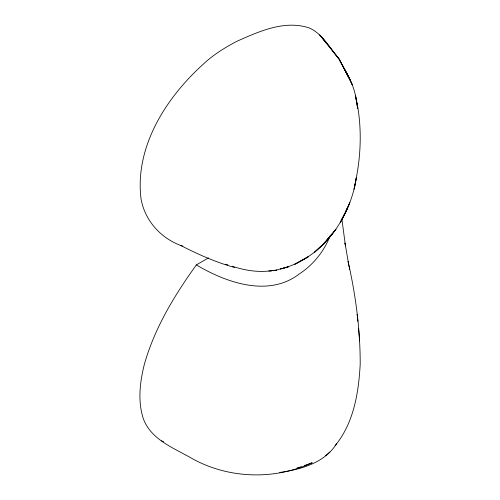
<?xml version="1.0" encoding="UTF-8"?>
<svg xmlns="http://www.w3.org/2000/svg" width="500" height="500" viewBox="0 0 500 500"><rect width="100%" height="100%" fill="white"/><g stroke="black" fill="none" stroke-linecap="round" stroke-linejoin="round"><path stroke-width="0.75" d="M330.387 235.194C324.387 250.975 313.406 264.744 299.262 273.981C268.412 297.631 226.225 282.638 196.35 264.919C174.312 295.544 154.306 328.475 144.156 365.112C139.881 382.606 137.625 401.356 143.369 418.8C151.231 440.062 174.419 448.212 192.519 458.775C228.956 478.831 274.462 480.181 312.181 462.744L304.25 465.594M336.587 443.663C324.625 463.006 300.931 469.387 279.725 472.469M335.125 445.688C353.762 422.956 358.638 392.894 360.188 364.406C360.306 329.819 355.744 295.338 348.113 261.637L349.669 269.331M325.581 455.769L329.844 452.075M196.35 264.919L208.525 257.887M299.925 467.144L301.369 466.625M284.894 267.781L280.462 268.975C321.944 258.831 350.213 218.469 356.331 177.719C361.544 150.562 361.763 122.387 355.456 95.388C352.663 82.2 345.3 70.7 339.031 58.969C329.844 48.225 322.837 34.025 309.387 28.006C284.625 19.675 259.037 31.45 236.444 41.494C225.025 47.569 213.856 54.406 204.325 63.225C166.806 96.737 134.931 145.725 140.912 198.019C144.294 219.769 160.256 237.869 180.7 245.469C198.006 254.312 215.825 262.312 234.606 267.475M285.587 267.594L288.381 266.856L274.544 270.494M297.05 467.887L299.206 467.331M274.106 270.281C260.163 272.887 245.644 270.738 232.294 266.262M270.425 270.863L276.869 270.194L268.8 271.012M180.7 245.469L182.838 246.094M225.744 264.181L227.925 264.875M161.506 440.838L163.575 441.65M330.9 48.575L339.031 58.969L348.512 76.931L339.031 58.969L319.769 34.975L330.419 47.987M322.606 38.188L325.125 41.85M348.862 77.613L352.319 84.794L346.656 73.025M348.594 264.062L345.012 242.975L345.444 245.844L341.856 218.831M357.35 315.9L357.169 314.35L357.9 321.394M359.631 340.931L358.55 328.35M355.35 182.769L354.125 189.169L356.331 177.719L355.35 182.769M349.756 202.825L345.506 212.281L349.756 202.825M347.369 208.238L342.975 217.413L347.369 208.238M344.881 213.494L340.35 222.387L344.881 213.494M335.906 229.294L330.219 236.369L335.906 229.294M332.688 233.356L326.944 240.144L332.688 233.356M329.406 237.275L323.625 243.781L314.706 252.119L323.625 243.781L329.406 237.275M308.2 256.8L295.006 264.156L308.2 256.8M347.844 75.588L344.175 68.731L350.213 80.056L347.844 75.588M356.494 101.244L355.456 95.388L357.65 108.287L356.494 101.244"/></g></svg>
